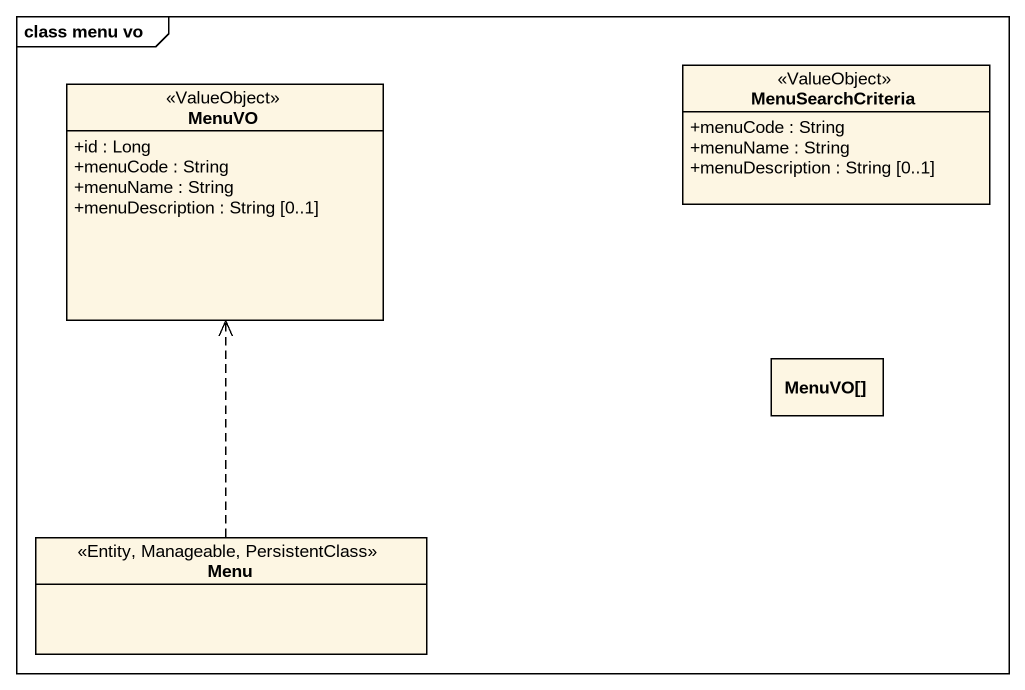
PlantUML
@startuml
mainframe class menu vo
hide circle
hide empty members
skinparam classAttributeIconSize 0
class MenuVO <<ValueObject>> {
  +id : Long
  +menuCode : String
  +menuName : String
  +menuDescription : String [0..1]
}
class MenuSearchCriteria <<ValueObject>> {
  +menuCode : String
  +menuName : String
  +menuDescription : String [0..1]
}
class "MenuVO[]" as MenuVO_2
class Menu <<Entity, Manageable, PersistentClass>>
Menu .up.> MenuVO
@enduml
